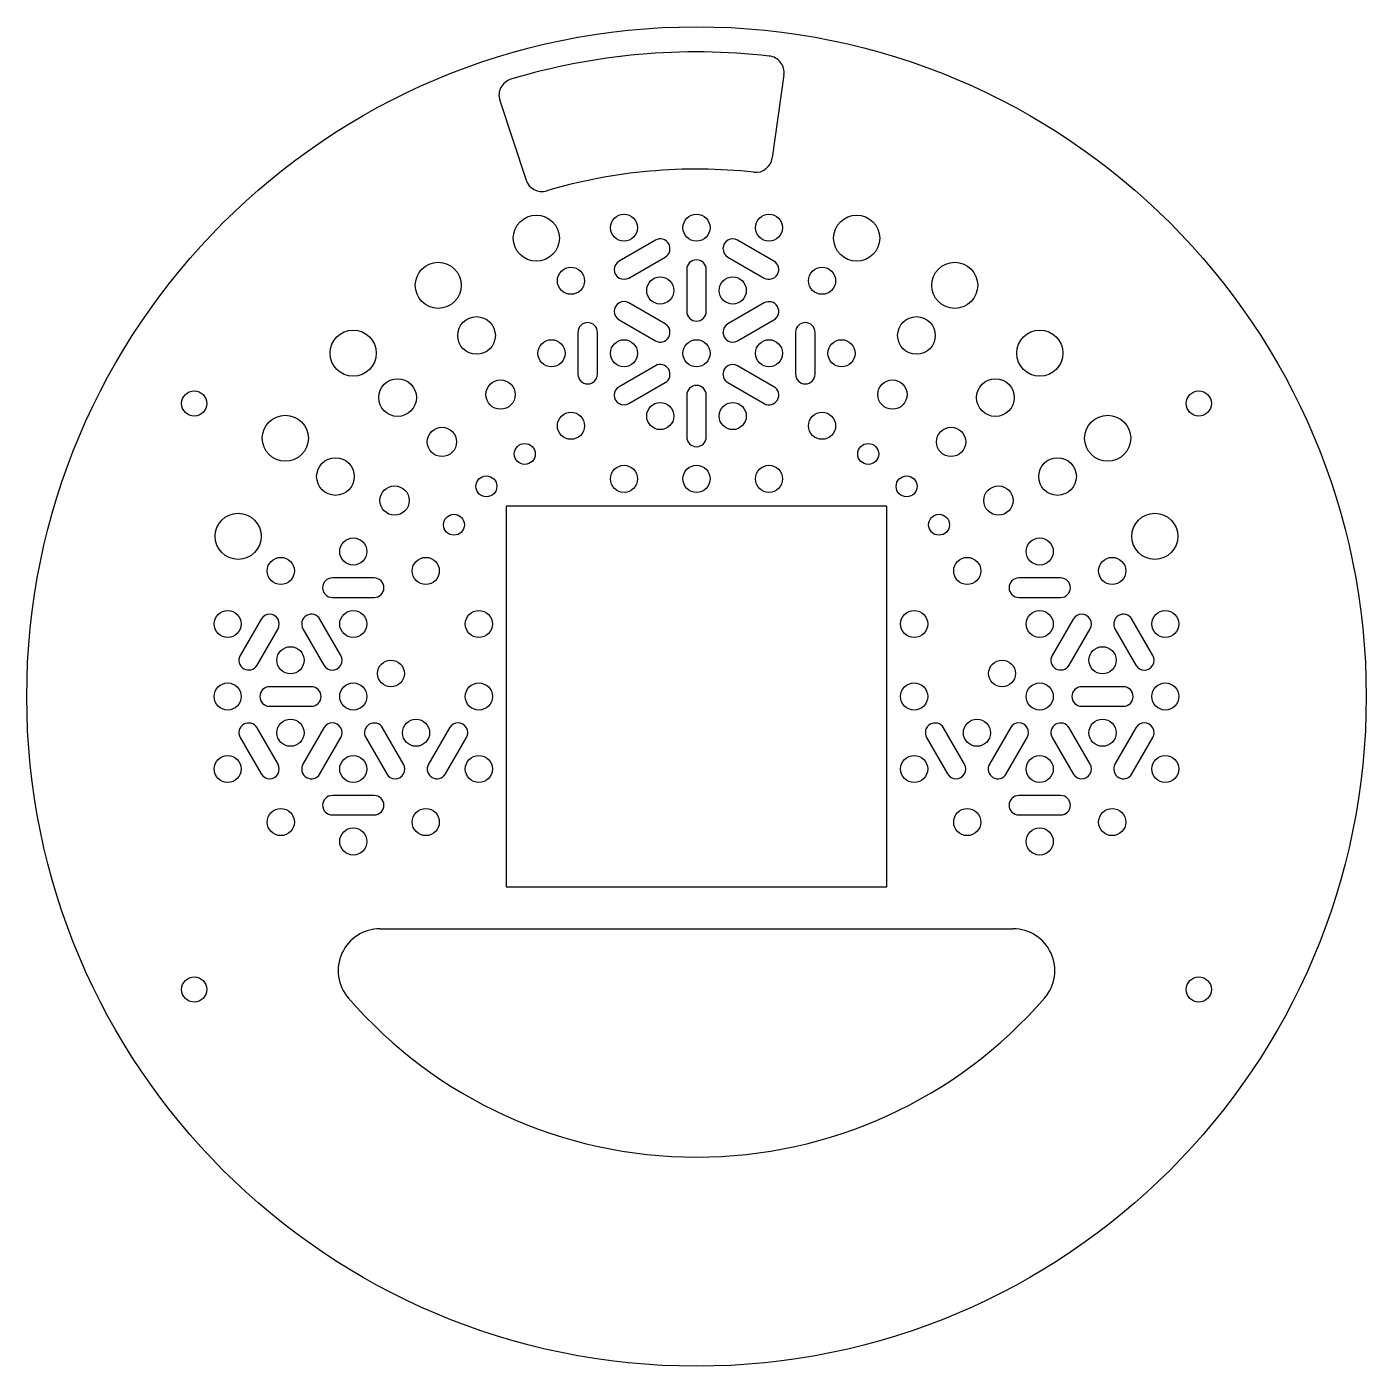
# Model space of a CAD drawing. Header units: millimetres. Extents: x 13 to 173, y 38 to 198.
import ezdxf

# ---------------------------------------------------------------- set-up
doc = ezdxf.new("R2010")
doc.units = ezdxf.units.MM
doc.layers.add('View', color=7, linetype='CONTINUOUS')

msp = doc.modelspace()

# ---------------------------------------------------------------- linework, layer by layer
at = {"layer": 'View'}
for p, q in [((103.192, 191.858), (101.798, 181.952)), ((69.2493, 188.813), (72.3844, 179.313)), ((87.8316, 172.125), (83.5014, 169.625)), ((101.987, 169.625), (97.6568, 172.125)), ((84.6664, 167.607), (88.9966, 170.107)), ((96.4918, 170.107), (100.822, 167.607)), ((91.5792, 168.616), (91.5792, 163.616)), ((93.9092, 163.616), (93.9092, 168.616)), ((88.9966, 162.125), (84.6664, 164.625)), ((100.822, 164.625), (96.4918, 162.125)), ((83.5014, 162.607), (87.8316, 160.107)), ((97.6568, 160.107), (101.987, 162.607)), ((78.5888, 161.116), (78.5888, 156.116)), ((80.9188, 156.116), (80.9188, 161.116)), ((104.57, 161.116), (104.57, 156.116)), ((106.9, 156.116), (106.9, 161.116)), ((87.8316, 157.125), (83.5014, 154.625)), ((101.987, 154.625), (97.6568, 157.125)), ((84.6664, 152.607), (88.9966, 155.107)), ((91.5792, 153.616), (91.5792, 148.616)), ((93.9092, 148.616), (93.9092, 153.616)), ((96.4918, 155.107), (100.822, 152.607)), ((69.9942, 140.366), (69.9942, 94.8663)), ((115.494, 140.366), (69.9942, 140.366)), ((115.494, 94.8663), (115.494, 140.366)), ((54.2442, 131.772), (49.2442, 131.772)), ((136.244, 131.772), (131.244, 131.772)), ((49.2442, 129.442), (54.2442, 129.442)), ((131.244, 129.442), (136.244, 129.442)), ((40.7353, 126.859), (38.2353, 122.529)), ((50.2531, 122.529), (47.7531, 126.859)), ((137.735, 126.859), (135.235, 122.529)), ((147.253, 122.529), (144.753, 126.859)), ((40.2531, 121.364), (42.7531, 125.694)), ((45.7353, 125.694), (48.2353, 121.364)), ((137.253, 121.364), (139.753, 125.694)), ((142.735, 125.694), (145.235, 121.364)), ((46.7442, 118.781), (41.7442, 118.781)), ((143.744, 118.781), (138.744, 118.781)), ((41.7442, 116.451), (46.7442, 116.451)), ((138.744, 116.451), (143.744, 116.451)), ((42.7531, 109.539), (40.2531, 113.869)), ((48.2353, 113.869), (45.7353, 109.539)), ((57.7531, 109.539), (55.2531, 113.869)), ((63.2353, 113.869), (60.7353, 109.539)), ((124.753, 109.539), (122.253, 113.869)), ((130.235, 113.869), (127.735, 109.539)), ((139.753, 109.539), (137.253, 113.869)), ((145.235, 113.869), (142.735, 109.539)), ((38.2353, 112.704), (40.7353, 108.374)), ((47.7531, 108.374), (50.2531, 112.704)), ((53.2353, 112.704), (55.7353, 108.374)), ((62.7531, 108.374), (65.2531, 112.704)), ((120.235, 112.704), (122.735, 108.374)), ((129.753, 108.374), (132.253, 112.704)), ((135.235, 112.704), (137.735, 108.374)), ((144.753, 108.374), (147.253, 112.704)), ((54.2442, 105.791), (49.2442, 105.791)), ((136.244, 105.791), (131.244, 105.791)), ((49.2442, 103.461), (54.2442, 103.461)), ((131.244, 103.461), (136.244, 103.461)), ((69.9942, 94.8663), (115.494, 94.8663)), ((54.9422, 89.8663), (130.546, 89.8663))]:
    msp.add_line(p, q, dxfattribs=at)
for centre, radius in [((92.7442, 117.616), 80), ((73.611, 172.37), 2.75), ((84.0839, 173.616), 1.62), ((92.7442, 173.616), 1.62), ((101.404, 173.616), 1.62), ((111.877, 172.37), 2.75), ((61.8967, 166.733), 2.75), ((77.7442, 167.277), 1.62), ((107.744, 167.277), 1.62), ((123.592, 166.733), 2.75), ((88.4141, 166.116), 1.62), ((97.0743, 166.116), 1.62), ((66.4686, 160.742), 2.25), ((119.02, 160.742), 2.25), ((51.732, 158.628), 2.75), ((75.4237, 158.616), 1.62), ((84.0839, 158.616), 1.62), ((92.7442, 158.616), 1.62), ((101.404, 158.616), 1.62), ((110.065, 158.616), 1.62), ((133.756, 158.628), 2.75), ((57.0353, 153.325), 2.25), ((69.3336, 153.685), 1.75), ((116.155, 153.685), 1.75), ((128.453, 153.325), 2.25), ((32.7442, 152.616), 1.5), ((152.744, 152.616), 1.5), ((88.4141, 151.116), 1.62), ((97.0743, 151.116), 1.62), ((43.6277, 148.464), 2.75), ((77.7442, 149.956), 1.62), ((107.744, 149.956), 1.62), ((141.861, 148.464), 2.75), ((62.3386, 148.022), 1.75), ((123.15, 148.022), 1.75), ((72.2279, 146.588), 1.25), ((113.26, 146.588), 1.25), ((49.6183, 143.892), 2.25), ((135.87, 143.892), 2.25), ((84.0839, 143.616), 1.62), ((92.7442, 143.616), 1.62), ((101.404, 143.616), 1.62), ((56.6756, 141.027), 1.75), ((67.6419, 142.719), 1.25), ((117.846, 142.719), 1.25), ((128.813, 141.027), 1.75), ((37.9909, 136.749), 2.75), ((63.773, 138.133), 1.25), ((121.715, 138.133), 1.25), ((147.497, 136.749), 2.75), ((51.7442, 134.937), 1.62), ((133.744, 134.937), 1.62), ((43.0839, 132.616), 1.62), ((60.4044, 132.616), 1.62), ((125.084, 132.616), 1.62), ((142.404, 132.616), 1.62), ((36.7442, 126.277), 1.62), ((51.7442, 126.277), 1.62), ((66.7442, 126.277), 1.62), ((118.744, 126.277), 1.62), ((133.744, 126.277), 1.62), ((148.744, 126.277), 1.62), ((44.2442, 121.946), 1.62), ((141.244, 121.946), 1.62), ((56.2442, 120.366), 1.6), ((129.244, 120.366), 1.6), ((36.7442, 117.616), 1.62), ((51.7442, 117.616), 1.62), ((66.7442, 117.616), 1.62), ((118.744, 117.616), 1.62), ((133.744, 117.616), 1.62), ((148.744, 117.616), 1.62), ((44.2442, 113.286), 1.62), ((59.2442, 113.286), 1.62), ((126.244, 113.286), 1.62), ((141.244, 113.286), 1.62), ((36.7442, 108.956), 1.62), ((51.7442, 108.956), 1.62), ((66.7442, 108.956), 1.62), ((118.744, 108.956), 1.62), ((133.744, 108.956), 1.62), ((148.744, 108.956), 1.62), ((43.0839, 102.616), 1.62), ((60.4044, 102.616), 1.62), ((125.084, 102.616), 1.62), ((142.404, 102.616), 1.62), ((51.7442, 100.296), 1.62), ((133.744, 100.296), 1.62), ((32.7442, 82.6163), 1.5), ((152.744, 82.6163), 1.5)]:
    msp.add_circle(centre, radius, dxfattribs=at)
for centre, radius, start, end in [((92.7442, 117.616), 77, 83.5178, 106.735), ((101.211, 192.137), 2, -8.01009, 83.5178), ((71.1486, 189.44), 2, 106.735, -161.737), ((99.8172, 182.23), 2, -96.2471, -8.01009), ((74.2836, 179.94), 2, -161.737, -73.5004), ((92.7442, 117.616), 63, 83.7529, 106.5), ((88.4141, 171.116), 1.165, -60, 120), ((97.0743, 171.116), 1.165, 60, -120), ((84.0839, 168.616), 1.165, 120, -60), ((92.7442, 168.616), 1.165, 0, 180), ((101.404, 168.616), 1.165, -120, 60), ((84.0839, 163.616), 1.165, 60, -120), ((92.7442, 163.616), 1.165, 180, 0), ((101.404, 163.616), 1.165, -60, 120), ((79.7538, 161.116), 1.165, 0, 180), ((88.4141, 161.116), 1.165, -120, 60), ((97.0743, 161.116), 1.165, 120, -60), ((105.735, 161.116), 1.165, 0, 180), ((88.4141, 156.116), 1.165, -60, 120), ((97.0743, 156.116), 1.165, 60, -120), ((79.7538, 156.116), 1.165, 180, 0), ((105.735, 156.116), 1.165, 180, 0), ((84.0839, 153.616), 1.165, 120, -60), ((92.7442, 153.616), 1.165, 0, 180), ((101.404, 153.616), 1.165, -120, 60), ((92.7442, 148.616), 1.165, 180, 0), ((49.2442, 130.607), 1.165, 90, -90), ((54.2442, 130.607), 1.165, -90, 90), ((131.244, 130.607), 1.165, 90, -90), ((136.244, 130.607), 1.165, -90, 90), ((41.7442, 126.277), 1.165, -30, 150), ((46.7442, 126.277), 1.165, 30, -150), ((138.744, 126.277), 1.165, -30, 150), ((143.744, 126.277), 1.165, 30, -150), ((39.2442, 121.946), 1.165, 150, -30), ((49.2442, 121.946), 1.165, -150, 30), ((136.244, 121.946), 1.165, 150, -30), ((146.244, 121.946), 1.165, -150, 30), ((41.7442, 117.616), 1.165, 90, -90), ((46.7442, 117.616), 1.165, -90, 90), ((138.744, 117.616), 1.165, 90, -90), ((143.744, 117.616), 1.165, -90, 90), ((39.2442, 113.286), 1.165, 30, -150), ((49.2442, 113.286), 1.165, -30, 150), ((54.2442, 113.286), 1.165, 30, -150), ((64.2442, 113.286), 1.165, -30, 150), ((121.244, 113.286), 1.165, 30, -150), ((131.244, 113.286), 1.165, -30, 150), ((136.244, 113.286), 1.165, 30, -150), ((146.244, 113.286), 1.165, -30, 150), ((41.7442, 108.956), 1.165, -150, 30), ((46.7442, 108.956), 1.165, 150, -30), ((56.7442, 108.956), 1.165, -150, 30), ((61.7442, 108.956), 1.165, 150, -30), ((123.744, 108.956), 1.165, -150, 30), ((128.744, 108.956), 1.165, 150, -30), ((138.744, 108.956), 1.165, -150, 30), ((143.744, 108.956), 1.165, 150, -30), ((49.2442, 104.626), 1.165, 90, -90), ((54.2442, 104.626), 1.165, -90, 90), ((131.244, 104.626), 1.165, 90, -90), ((136.244, 104.626), 1.165, -90, 90), ((54.9422, 84.8663), 5, 90, -139.116), ((130.546, 84.8663), 5, -40.8838, 90), ((92.7442, 117.593), 55, -139.116, -40.8838)]:
    msp.add_arc(centre, radius, start, end, dxfattribs=at)

doc.saveas('drawing.dxf')
